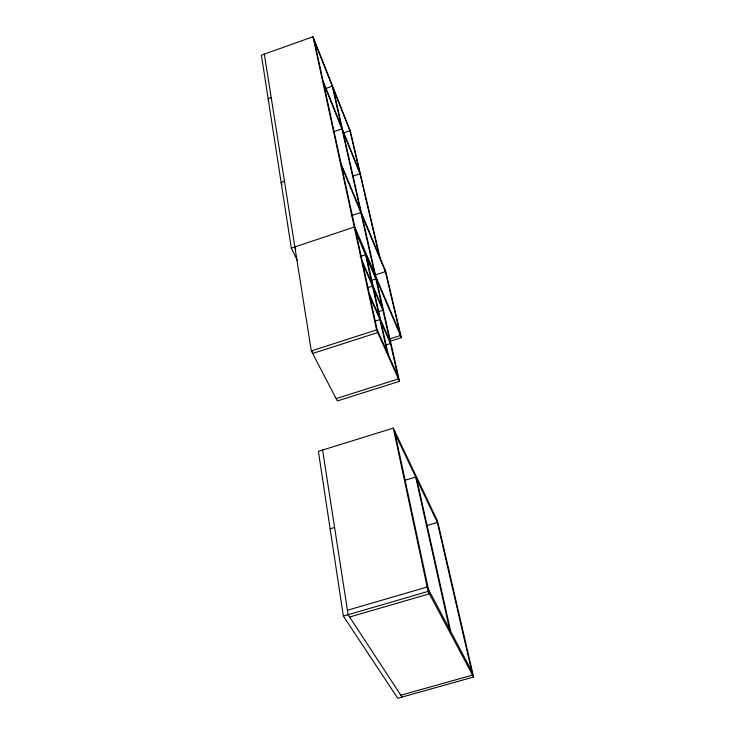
<?xml version="1.0" encoding="UTF-8"?>
<svg xmlns="http://www.w3.org/2000/svg" width="735" height="735" viewBox="0 0 735 735"><rect width="100%" height="100%" fill="white"/><g stroke="black" fill="none" stroke-linecap="round" stroke-linejoin="round"><path stroke-width="1.1" d="M380.041 257.81L350.375 131.161L313 36.75L261.403 55.18L291.308 248.118L297.353 260.447M268.137 98.637L271.187 97.562M325.871 88.476L332.293 86.216L341.527 127.036M333.359 131.859L341.94 128.891L360.343 210.293M343.392 132.934L349.906 130.683L314.369 40.958M284.454 181.297L281.128 182.436L282.093 184.485M352.405 176.354L359.985 173.772L323.519 83.064M351.174 215.722L360.839 212.479L374.74 273.99M291.308 248.118L354.27 227.069L401.365 337.659L389.44 341.481M360.168 256.57L365.571 254.779L371.928 283.462M375.585 274.826L385.37 271.61L341.536 165.935M371.552 280.338L375.861 278.923L355.933 232.186M367.05 287.863L372.507 286.08L379.306 316.757M378.58 311.603L382.926 310.198L362.732 263.479M374.492 321.278L379.921 319.532L387.134 352.074M311.318 350.917L376.568 329.914L399.537 381.318L337.347 400.933L311.318 350.917L264.315 54.142M389.578 338.982L400.446 335.5L384.846 269.423M385.076 345.294L390.469 343.567L370.017 296.968M336.134 398.609L398.462 378.929L375.3 276.452M393.298 428.101L318.393 451.354L343.355 616.086L397.773 698.25L473.597 677.008L437.573 521.179L393.298 428.101L428.119 591.409L473.597 677.008M404.783 480.332L415.698 477.015L449.535 629.215M330.125 528.796L334.59 527.445M426.447 525.7L437.353 522.447L395.265 434.164M347.425 610.261L427.182 586.999L471.622 670.936M343.355 616.086L428.119 591.409M349.621 617.005L429.396 593.807L394.52 430.682M400.823 695.218L472.577 675.097L436.572 519.085M402.027 697.056L348.114 614.699L322.601 450.05M294.845 246.932L295.847 248.99M377.101 329.592L397.8 375.998M369.411 294.193L389.844 340.801M362.162 260.87L382.338 307.579M354.858 227.253L399.868 333.047M341.058 163.758L385.746 271.592L401.365 337.659M323.124 81.227L359.544 171.898M349.511 128.965L379.113 255.587M333.231 88.577L342.482 129.415M342.905 131.271L361.344 212.7M361.84 214.896L375.769 276.406M376.329 278.868L399.537 381.318M416.809 479.349L450.674 631.365M366.646 257.305L373.012 285.988M373.591 288.607L380.408 319.275M381.024 322.049L388.245 354.582M314.001 39.286L377.744 332.542L312.651 353.48L312.292 351.22M313 36.75L376.568 329.914"/></g></svg>
